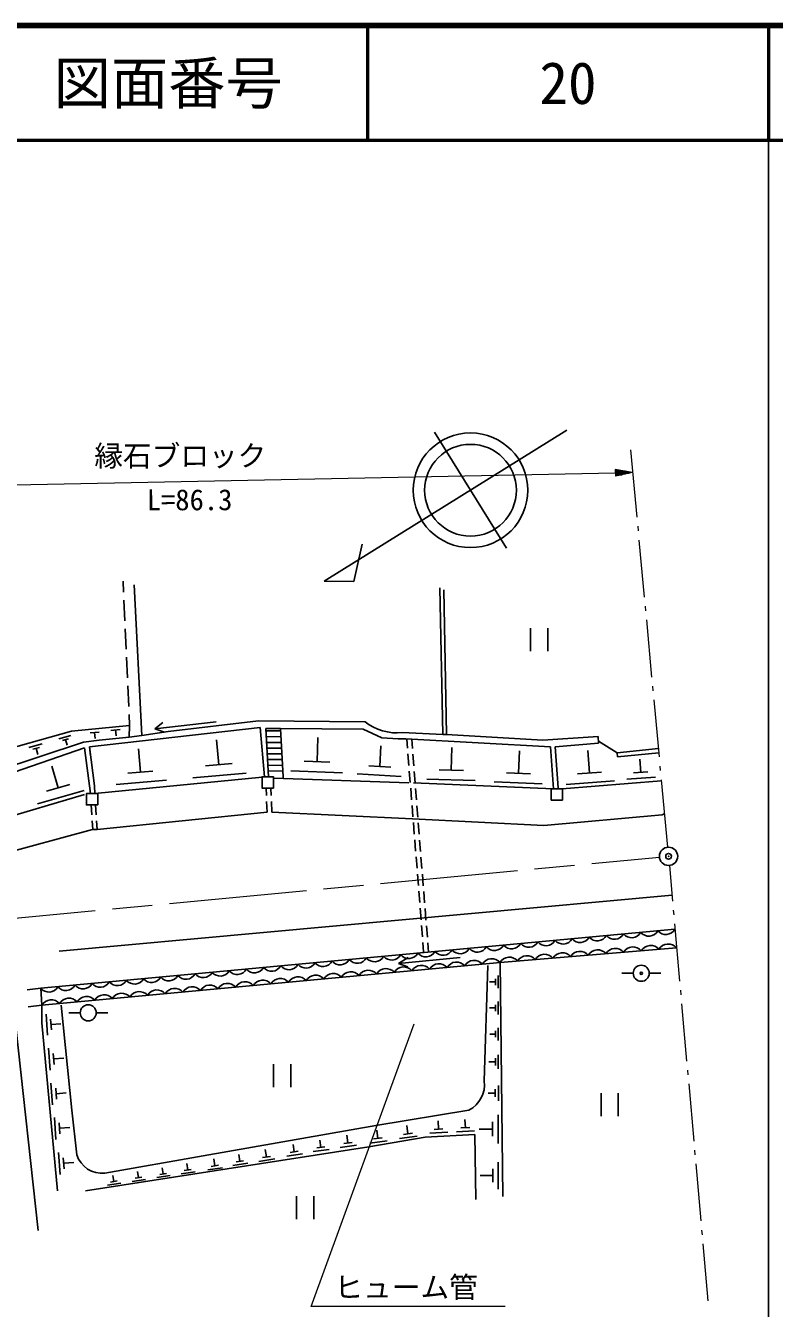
# Model space of a CAD drawing. Units: millimetres, scale not verified. Extents: x 40000 to 680000, y 20000 to 380000.
# Drawn here: x 514186 to 579500, y 268136 to 380000 of the extents above; entities that cross this region are included whole.
import ezdxf
from ezdxf.enums import TextEntityAlignment as Align

# ---------------------------------------------------------------- set-up
doc = ezdxf.new("R2010")
doc.units = ezdxf.units.MM
doc.header["$LTSCALE"] = 1000
doc.header["$PDMODE"] = 32
doc.header["$PDSIZE"] = 500
doc.linetypes.add('CHAIN', pattern=[18.5, 12, -1.5, 3.5, -1.5])
for name, color, linetype, lineweight in [('M-BGD', 7, 'Continuous', 25), ('M-BGD-HTXT', 7, 'Continuous', 13), ('M-BMK', 2, 'CHAIN', 13), ('M-BMK-SRVR', 3, 'Continuous', 25), ('M-STR-HTXT', 7, 'Continuous', 13), ('M-STR-STRD', 7, 'Continuous', 25), ('M-TTL', 2, 'Continuous', 140), ('M-TTL-BAND', 7, 'Continuous', 25), ('M-TTL-LINE', 7, 'Continuous', 50)]:
    doc.layers.add(name, color=color, linetype=linetype, lineweight=lineweight)
doc.layers.add('M-OTRS', color=6, linetype='Continuous')
doc.layers.add('M-TTL-TXT', color=7, linetype='Continuous')
doc.styles.add('ＭＳ ゴシック', font='')
doc.styles.get('ＭＳ ゴシック').set_extended_font_data('MS Gothic')

msp = doc.modelspace()

# ---------------------------------------------------------------- linework, layer by layer
at = {"layer": 'M-BGD'}
for p, q in [((561389, 344710), (540229, 331552)), ((556133, 334423), (549844, 344537)), ((542819, 331510), (543545, 334774)), ((522684, 331541), (522726, 330605)), ((523647, 331230), (524325, 318107)), ((540229, 331552), (542819, 331510)), ((550317, 330976), (550571, 318192)), ((550656, 330807), (550910, 318192)), ((522758, 329906), (522840, 328107)), ((522871, 327408), (522953, 325610)), ((558228, 327457), (558228, 325457)), ((559728, 325457), (559728, 327457)), ((522985, 324911), (523066, 323113)), ((523098, 322413), (523180, 320615)), ((518187, 318472), (523254, 318980)), ((523211, 319916), (523254, 318980)), ((523254, 318980), (523224, 317938)), ((530815, 319291), (525446, 318672)), ((525446, 318672), (526168, 319236)), ((526611, 318446), (534485, 319377)), ((534485, 319377), (543798, 319292)), ((498949, 313100), (518187, 318472)), ((517081, 317809), (518133, 318093)), ((517400, 317669), (517927, 317811)), ((517664, 317740), (517796, 317249)), ((519753, 317091), (534654, 318784)), ((534654, 318784), (519753, 317091)), ((519809, 318314), (520603, 318384)), ((520206, 318349), (520253, 317819)), ((520599, 317684), (523224, 317938)), ((521628, 318539), (522420, 318625)), ((522024, 318582), (522081, 318054)), ((523224, 317938), (524325, 318107)), ((524325, 318107), (526611, 318446)), ((525446, 318672), (526297, 318399)), ((531026, 315543), (530833, 317715)), ((534654, 318784), (535024, 314500)), ((535024, 314500), (534654, 318784)), ((535137, 318702), (536412, 318696)), ((535375, 314500), (535137, 318702)), ((535149, 318494), (536423, 318487)), ((535177, 317994), (536452, 317988)), ((536412, 318696), (543640, 318633)), ((536650, 314494), (536412, 318696)), ((539605, 315824), (539688, 317924)), ((543640, 318633), (545260, 317894)), ((545260, 317894), (546672, 317801)), ((546672, 317801), (547357, 317789)), ((547047, 318345), (550571, 318192)), ((547357, 317789), (559969, 317091)), ((547434, 317784), (547498, 316979)), ((547861, 317761), (547925, 316955)), ((550571, 318192), (550910, 318192)), ((550910, 318192), (559292, 317684)), ((559292, 317684), (564127, 317995)), ((564127, 317995), (564161, 317414)), ((519238, 317525), (499307, 310930)), ((509931, 313789), (519329, 317006)), ((514463, 317057), (515624, 317370)), ((514816, 316903), (515396, 317060)), ((515106, 316981), (515253, 316440)), ((520599, 317684), (519238, 317525)), ((519329, 317006), (519837, 313027)), ((519837, 316329), (519753, 317091)), ((519753, 317091), (520204, 313718)), ((524198, 314896), (524017, 316944)), ((535205, 317495), (536480, 317489)), ((535234, 316996), (536508, 316990)), ((545075, 315399), (545184, 317189)), ((551314, 315079), (551361, 317049)), ((557184, 314802), (557265, 316764)), ((559969, 317091), (560247, 313456)), ((560393, 317091), (564161, 317414)), ((560647, 313535), (560393, 317091)), ((563383, 314825), (563238, 316782)), ((564151, 317589), (565800, 316582)), ((565800, 316582), (569401, 316956)), ((565800, 316582), (565831, 316223)), ((565831, 316223), (569436, 316577)), ((532189, 315646), (529862, 315441)), ((535262, 316497), (536536, 316491)), ((535290, 315998), (536565, 315991)), ((535318, 315498), (536593, 315492)), ((540731, 315778), (538480, 315869)), ((546034, 315340), (544117, 315458)), ((547538, 316481), (547617, 315484)), ((547964, 316457), (548043, 315460)), ((567845, 314872), (567759, 316029)), ((517019, 313529), (516472, 315425)), ((520234, 313030), (534818, 314449)), ((525295, 314993), (523101, 314800)), ((533435, 314817), (528780, 314408)), ((535347, 314999), (536621, 314993)), ((535851, 314372), (547608, 313958)), ((536650, 314494), (536657, 314343)), ((541820, 314833), (537319, 315014)), ((546946, 314514), (543111, 314750)), ((547656, 314985), (547735, 313988)), ((548083, 314962), (548162, 313965)), ((552369, 315053), (550259, 315105)), ((558234, 314758), (556133, 314846)), ((564432, 314902), (562335, 314748)), ((569122, 314466), (566640, 314284)), ((568465, 314917), (567224, 314826)), ((519285, 313300), (515220, 312132)), ((518035, 313821), (516002, 313237)), ((520204, 313718), (520234, 313030)), ((526469, 314212), (522081, 313826)), ((535186, 312857), (535159, 313510)), ((535610, 312857), (535582, 313510)), ((547775, 313490), (547854, 312493)), ((548031, 313958), (560247, 313456)), ((548201, 313466), (548280, 312469)), ((553403, 314183), (549183, 314287)), ((559250, 313873), (555047, 314050)), ((560985, 313450), (569621, 314128)), ((565542, 314140), (561347, 313832)), ((499874, 307212), (519329, 312942)), ((535247, 311418), (535208, 312332)), ((535670, 311418), (535632, 312332)), ((519958, 311180), (519896, 312040)), ((520338, 311180), (520276, 312040)), ((520430, 309894), (535247, 311418)), ((535670, 311418), (547947, 310826)), ((547893, 311995), (547972, 310998)), ((548320, 311971), (548399, 310974)), ((559377, 310233), (569706, 311164)), ((569706, 311164), (569875, 311249)), ((499771, 304391), (520007, 309894)), ((520050, 309894), (519995, 310657)), ((520430, 309894), (520007, 309894)), ((520430, 309894), (520375, 310657)), ((547947, 310826), (559377, 310233)), ((548012, 310499), (548091, 309502)), ((548438, 310476), (548517, 309479)), ((548130, 309004), (548209, 308007)), ((548557, 308980), (548636, 307984)), ((548249, 307509), (548328, 306512)), ((548675, 307485), (548754, 306488)), ((548367, 306013), (548446, 305017)), ((548794, 305990), (548873, 304993)), ((548486, 304518), (548565, 303521)), ((548912, 304494), (548991, 303498)), ((548604, 303023), (548683, 302026)), ((549031, 302999), (549110, 302002)), ((515503, 296048), (570831, 301209)), ((548723, 301527), (548802, 300531)), ((549149, 301504), (549228, 300507)), ((548841, 300032), (548905, 299227)), ((549268, 300009), (549332, 299203)), ((552093, 298741), (546705, 298199)), ((546705, 298199), (547551, 298732)), ((570976, 299573), (555567, 298295)), ((555567, 298295), (515604, 294570)), ((546705, 298199), (547517, 297912)), ((554185, 287966), (554508, 298044)), ((555567, 298295), (555821, 277890)), ((555177, 296602), (554659, 296603)), ((555178, 296880), (555176, 296325)), ((555401, 297157), (555397, 296046)), ((567188, 297357), (566188, 297357)), ((568588, 297357), (569588, 297357)), ((514323, 295927), (515503, 296048)), ((515604, 294570), (515503, 296048)), ((514404, 294437), (515604, 294570)), ((515604, 294570), (515604, 293046)), ((517286, 294570), (518229, 285426)), ((555179, 294330), (554661, 294332)), ((555180, 294608), (555178, 294053)), ((555402, 294885), (555399, 293775)), ((516099, 291947), (515970, 293777)), ((516433, 292430), (516369, 293345)), ((518949, 293910), (517949, 293910)), ((520349, 293910), (521349, 293910)), ((513318, 292707), (515265, 274927)), ((515604, 293046), (516959, 278398)), ((516401, 292888), (517255, 292949)), ((555184, 292059), (554666, 292060)), ((555185, 292336), (555183, 291781)), ((555408, 292613), (555404, 291503)), ((516314, 288909), (516179, 290818)), ((516662, 289413), (516595, 290368)), ((516628, 289891), (517519, 289954)), ((555167, 289945), (555165, 289326)), ((555416, 290254), (555412, 289015)), ((535807, 289429), (535807, 287429)), ((537307, 287429), (537307, 289429)), ((555166, 289636), (554588, 289637)), ((516528, 285872), (516394, 287780)), ((555426, 287577), (555422, 286243)), ((516876, 286376), (516809, 287330)), ((516843, 286853), (517733, 286917)), ((555157, 286911), (554534, 286912)), ((555158, 287244), (555156, 286577)), ((564387, 286904), (564387, 284904)), ((565887, 284904), (565887, 286904)), ((518229, 285426), (518652, 281531)), ((544729, 284071), (552857, 285426)), ((516832, 282861), (516697, 284770)), ((517180, 283366), (517113, 284320)), ((550203, 283761), (550163, 284490)), ((552548, 283887), (552509, 284617)), ((554918, 284392), (554914, 283147)), ((555417, 285013), (555410, 282523)), ((517147, 283843), (518037, 283906)), ((529659, 281446), (544729, 284071)), ((542299, 282556), (542212, 283225)), ((544137, 282208), (549047, 283055)), ((544918, 282956), (544826, 283663)), ((548355, 283150), (546802, 282949)), ((547927, 283410), (547150, 283310)), ((547538, 283360), (547444, 284085)), ((549047, 283055), (553365, 283309)), ((551002, 283490), (549438, 283406)), ((550594, 283782), (549812, 283740)), ((553347, 283617), (551783, 283532)), ((552939, 283908), (552157, 283866)), ((553365, 283309), (553450, 277636)), ((554916, 283770), (553754, 283772)), ((519414, 278398), (544137, 282208)), ((535192, 281336), (535093, 281983)), ((537616, 281781), (537517, 282428)), ((540656, 281980), (539265, 281800)), ((540272, 282213), (539577, 282123)), ((539925, 282168), (539840, 282817)), ((543052, 282362), (541620, 282177)), ((542657, 282603), (541941, 282510)), ((545714, 282751), (544200, 282555)), ((545296, 283005), (544539, 282907)), ((517193, 279807), (517058, 281715)), ((517541, 280311), (517473, 281265)), ((517507, 280788), (518398, 280852)), ((521107, 279922), (529659, 281446)), ((530682, 280564), (530590, 281167)), ((533559, 280804), (532266, 280607)), ((533196, 281013), (532550, 280915)), ((532873, 280964), (532781, 281567)), ((535928, 281165), (534542, 280954)), ((535539, 281389), (534846, 281283)), ((538351, 281609), (536965, 281398)), ((537963, 281834), (537270, 281728)), ((555406, 280892), (555400, 278542)), ((521872, 279198), (521790, 279735)), ((524022, 279526), (523940, 280063)), ((526783, 279710), (525632, 279535)), ((526460, 279897), (525885, 279809)), ((526173, 279853), (526090, 280390)), ((528963, 280042), (527752, 279858)), ((528624, 280238), (528018, 280146)), ((528321, 280192), (528234, 280757)), ((531368, 280404), (530076, 280207)), ((531005, 280613), (530359, 280514)), ((554933, 279718), (553837, 279721)), ((554935, 280306), (554931, 279131)), ((522483, 279056), (521332, 278880)), ((522160, 279242), (521584, 279154)), ((524633, 279383), (523482, 279208)), ((524310, 279569), (523735, 279482)), ((537828, 277911), (537828, 275911)), ((539328, 275911), (539328, 277911))]:
    msp.add_line(p, q, dxfattribs=at)
for points in [[(535808, 313510), (535808, 314500), (534818, 314500), (534818, 313510)], [(561033, 312462), (561033, 313452), (560043, 313452), (560043, 312462)], [(520482, 313030), (519492, 313030), (519492, 312040), (520482, 312040)]]:
    msp.add_lwpolyline(points, close=True, dxfattribs=at)
for centre, radius in [((552994, 339482), 5000), ((552994, 339482), 4000), ((567888, 297357), 700), ((567888, 297357), 95.9), ((519649, 293910), 700)]:
    msp.add_circle(centre, radius, dxfattribs=at)
for centre, radius, start, end in [((546584, 322801), 4480, 231.55267, 275.9332), ((567046, 301363), 905, 219.24292, 331.41498), ((568541, 301502), 905, 219.24292, 331.41498), ((570037, 301642), 905, 219.24292, 331.41498), ((555083, 300247), 905, 219.24292, 331.41498), ((556578, 300386), 905, 219.24292, 331.41498), ((558074, 300526), 905, 219.24292, 331.41498), ((559569, 300665), 905, 219.24292, 331.41498), ((561064, 300805), 905, 219.24292, 331.41498), ((562560, 300944), 905, 219.24292, 331.41498), ((564055, 301084), 905, 219.24292, 331.41498), ((565550, 301223), 905, 219.24292, 331.41498), ((570251, 298964), 947, 40.0288, 149.4553), ((543120, 299131), 905, 219.24292, 331.41498), ((544615, 299270), 905, 219.24292, 331.41498), ((546111, 299410), 905, 219.24292, 331.41498), ((547606, 299549), 905, 219.24292, 331.41498), ((549101, 299689), 905, 219.24292, 331.41498), ((550597, 299828), 905, 219.24292, 331.41498), ((552092, 299968), 905, 219.24292, 331.41498), ((553588, 300107), 905, 219.24292, 331.41498), ((556382, 297814), 947, 40.0288, 149.4553), ((557923, 297941), 947, 40.0288, 149.4553), ((559464, 298069), 947, 40.0288, 149.4553), ((561005, 298197), 947, 40.0288, 149.4553), ((562546, 298325), 947, 40.0288, 149.4553), ((564087, 298453), 947, 40.0288, 149.4553), ((565628, 298581), 947, 40.0288, 149.4553), ((567169, 298708), 947, 40.0288, 149.4553), ((568710, 298836), 947, 40.0288, 149.4553), ((531157, 298015), 905, 219.24292, 331.41498), ((532652, 298155), 905, 219.24292, 331.41498), ((534148, 298294), 905, 219.24292, 331.41498), ((535643, 298434), 905, 219.24292, 331.41498), ((537138, 298573), 905, 219.24292, 331.41498), ((538634, 298712), 905, 219.24292, 331.41498), ((540129, 298852), 905, 219.24292, 331.41498), ((541625, 298991), 905, 219.24292, 331.41498), ((544090, 296678), 945, 40.53584, 150.11564), ((545627, 296821), 945, 40.53584, 150.11564), ((547164, 296965), 945, 40.53584, 150.11564), ((548701, 297108), 945, 40.53584, 150.11564), ((550238, 297251), 945, 40.53584, 150.11564), ((551775, 297394), 945, 40.53584, 150.11564), ((553312, 297538), 945, 40.53584, 150.11564), ((554849, 297681), 945, 40.53584, 150.11564), ((519194, 296899), 905, 219.24292, 331.41498), ((520689, 297039), 905, 219.24292, 331.41498), ((522185, 297178), 905, 219.24292, 331.41498), ((523680, 297318), 905, 219.24292, 331.41498), ((525176, 297457), 905, 219.24292, 331.41498), ((526671, 297597), 905, 219.24292, 331.41498), ((528166, 297736), 905, 219.24292, 331.41498), ((529662, 297876), 905, 219.24292, 331.41498), ((531793, 295532), 945, 40.53584, 150.11564), ((533330, 295675), 945, 40.53584, 150.11564), ((534867, 295818), 945, 40.53584, 150.11564), ((536404, 295962), 945, 40.53584, 150.11564), ((537941, 296105), 945, 40.53584, 150.11564), ((539478, 296248), 945, 40.53584, 150.11564), ((541015, 296391), 945, 40.53584, 150.11564), ((542553, 296535), 945, 40.53584, 150.11564), ((516203, 296620), 905, 219.24292, 331.41498), ((517699, 296760), 905, 219.24292, 331.41498), ((519497, 294386), 945, 40.53584, 150.11564), ((521034, 294529), 945, 40.53584, 150.11564), ((522571, 294672), 945, 40.53584, 150.11564), ((524108, 294815), 945, 40.53584, 150.11564), ((525645, 294959), 945, 40.53584, 150.11564), ((527182, 295102), 945, 40.53584, 150.11564), ((528719, 295245), 945, 40.53584, 150.11564), ((530256, 295389), 945, 40.53584, 150.11564), ((516423, 294099), 945, 40.53584, 150.11564), ((517960, 294242), 945, 40.53584, 150.11564), ((551765, 287613), 2445, 296.53432, 8.29432), ((520848, 282204), 2297, 197.04953, 276.48705)]:
    msp.add_arc(centre, radius, start, end, dxfattribs=at)
at = {"layer": 'M-BGD-HTXT'}
for p, q in [((567536, 337135), (566993, 343014)), ((567647, 335940), (567610, 336338)), ((568180, 330164), (567720, 335143)), ((568291, 328969), (568254, 329368)), ((568824, 323194), (568364, 328173)), ((568935, 321999), (568898, 322397)), ((569468, 316224), (569008, 321202)), ((569579, 315029), (569542, 315427)), ((570196, 308353), (569652, 314232)), ((570340, 306759), (570615, 303648)), ((570686, 302851), (570721, 302452)), ((570792, 301655), (571233, 296675)), ((571303, 295878), (571338, 295480)), ((571409, 294683), (571850, 289702)), ((571920, 288905), (571956, 288507)), ((572026, 287710), (572467, 282729)), ((572538, 281933), (572573, 281534)), ((572643, 280737), (573084, 275757)), ((573155, 274960), (573190, 274561)), ((573261, 273764), (573702, 268784))]:
    msp.add_line(p, q, dxfattribs=at)
at = {"layer": 'M-BMK'}
msp.add_line((471478, 298225), (569472, 307496), dxfattribs=at)
at = {"layer": 'M-BMK-SRVR'}
msp.add_circle((570269, 307556), 800, dxfattribs=at)
at = {"layer": 'M-OTRS'}
msp.add_point((570269, 307556), dxfattribs=at)
at = {"layer": 'M-STR-HTXT'}
for p, q in [((567125, 341028), (565620, 341298)), ((565620, 341298), (565632, 340698)), ((565921, 341244), (565621, 341238)), ((565622, 341178), (566222, 341190)), ((496511, 339611), (565626, 340998)), ((566523, 341136), (565623, 341118)), ((565625, 341058), (566824, 341082)), ((567125, 341028), (565626, 340998)), ((565627, 340938), (566827, 340962)), ((566528, 340896), (565628, 340878)), ((565629, 340818), (566229, 340830)), ((565931, 340764), (565631, 340758)), ((567125, 341028), (565632, 340698)), ((539090, 268284), (548077, 292962)), ((556006, 268289), (539090, 268284))]:
    msp.add_line(p, q, dxfattribs=at)
at = {"layer": 'M-STR-STRD'}
msp.add_line((570591, 304165), (517114, 299271), dxfattribs=at)
at = {"layer": 'M-TTL'}
msp.add_line((680000, 380000), (40000, 380000), dxfattribs=at)
at = {"layer": 'M-TTL-BAND'}
msp.add_line((579000, 20000), (579000, 370000), dxfattribs=at)
at = {"layer": 'M-TTL-LINE'}
for p, q in [((543997, 380000), (543997, 370000)), ((579000, 380000), (579000, 370000)), ((40000, 370000), (680000, 370000))]:
    msp.add_line(p, q, dxfattribs=at)

# ---------------------------------------------------------------- texts
at = {"layer": 'M-STR-HTXT', "style": 'ＭＳ ゴシック'}
for s, p in [('縁石ブロック', (527677, 342486)), ('L=86.3', (528486, 338654)), ('ヒューム管', (547380, 269977))]:
    msp.add_text(s, height=1833, rotation=0.078, dxfattribs=at).set_placement(p, align=Align.MIDDLE_CENTER)
at = {"layer": 'M-TTL-TXT', "style": 'ＭＳ ゴシック'}
for s, p in [('図面番号', (526622, 375000)), ('20', (561497, 375000))]:
    msp.add_text(s, height=3666, dxfattribs=at).set_placement(p, align=Align.MIDDLE_CENTER)

doc.saveas('drawing.dxf')
